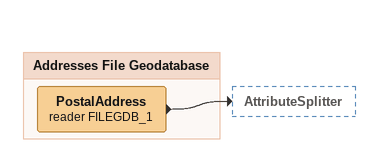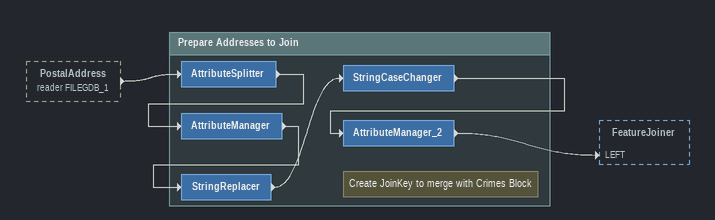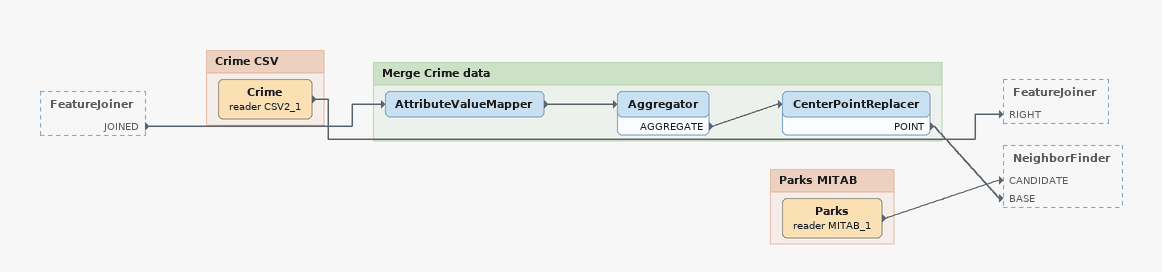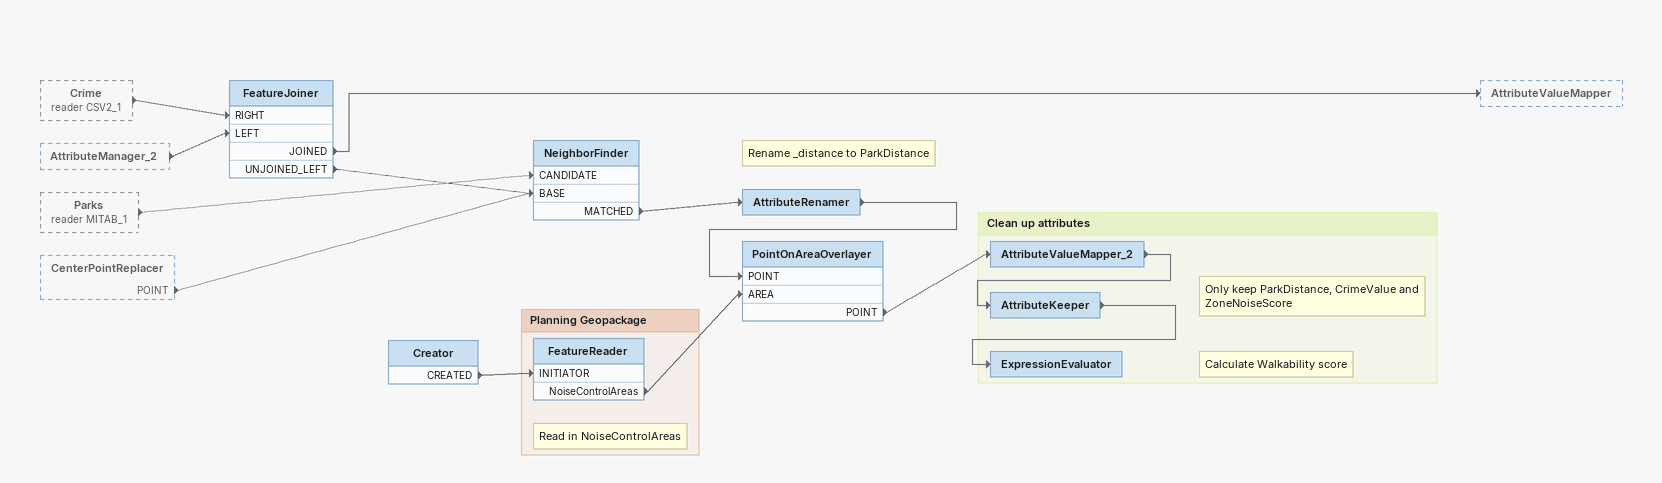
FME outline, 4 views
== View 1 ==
Bookmark: Addresses File Geodatabase
PostalAddress (reader FILEGDB_1)
    -> AttributeSplitter

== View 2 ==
PostalAddress (reader FILEGDB_1) [outside]
    -> AttributeSplitter

Bookmark: Prepare Addresses to Join
AttributeSplitter
    -> AttributeManager
AttributeManager
    -> StringReplacer
StringReplacer
    -> StringCaseChanger
StringCaseChanger
    -> AttributeManager_2
Note: Create JoinKey to merge with Crimes Block
AttributeManager_2
    -> FeatureJoiner [LEFT]

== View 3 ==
FeatureJoiner [outside]
    JOINED -> AttributeValueMapper

Bookmark: Crime CSV
Crime (reader CSV2_1)
    -> FeatureJoiner [RIGHT]

Bookmark: Merge Crime data
AttributeValueMapper
    -> Aggregator
Aggregator
    AGGREGATE -> CenterPointReplacer
CenterPointReplacer
    POINT -> NeighborFinder [BASE]

Bookmark: Parks MITAB
Parks (reader MITAB_1)
    -> NeighborFinder [CANDIDATE]

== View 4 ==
Crime (reader CSV2_1) [outside]
    -> FeatureJoiner [RIGHT]
AttributeManager_2 [outside]
    -> FeatureJoiner [LEFT]
Parks (reader MITAB_1) [outside]
    -> NeighborFinder [CANDIDATE]
CenterPointReplacer [outside]
    POINT -> NeighborFinder [BASE]
FeatureJoiner
    JOINED -> AttributeValueMapper
    UNJOINED_LEFT -> NeighborFinder [BASE]
NeighborFinder
    MATCHED -> AttributeRenamer
Note: Rename _distance to ParkDistance
AttributeRenamer
    -> PointOnAreaOverlayer [POINT]
Creator
    CREATED -> FeatureReader [INITIATOR]
PointOnAreaOverlayer
    POINT -> AttributeValueMapper_2

Bookmark: Planning Geopackage
Note: Read in NoiseControlAreas
FeatureReader
    NoiseControlAreas -> PointOnAreaOverlayer [AREA]

Bookmark: Clean up attributes
AttributeValueMapper_2
    -> AttributeKeeper
Note: Only keep ParkDistance, CrimeValue and ZoneNoiseScore
AttributeKeeper
    -> ExpressionEvaluator
Note: Calculate Walkability score
ExpressionEvaluator
